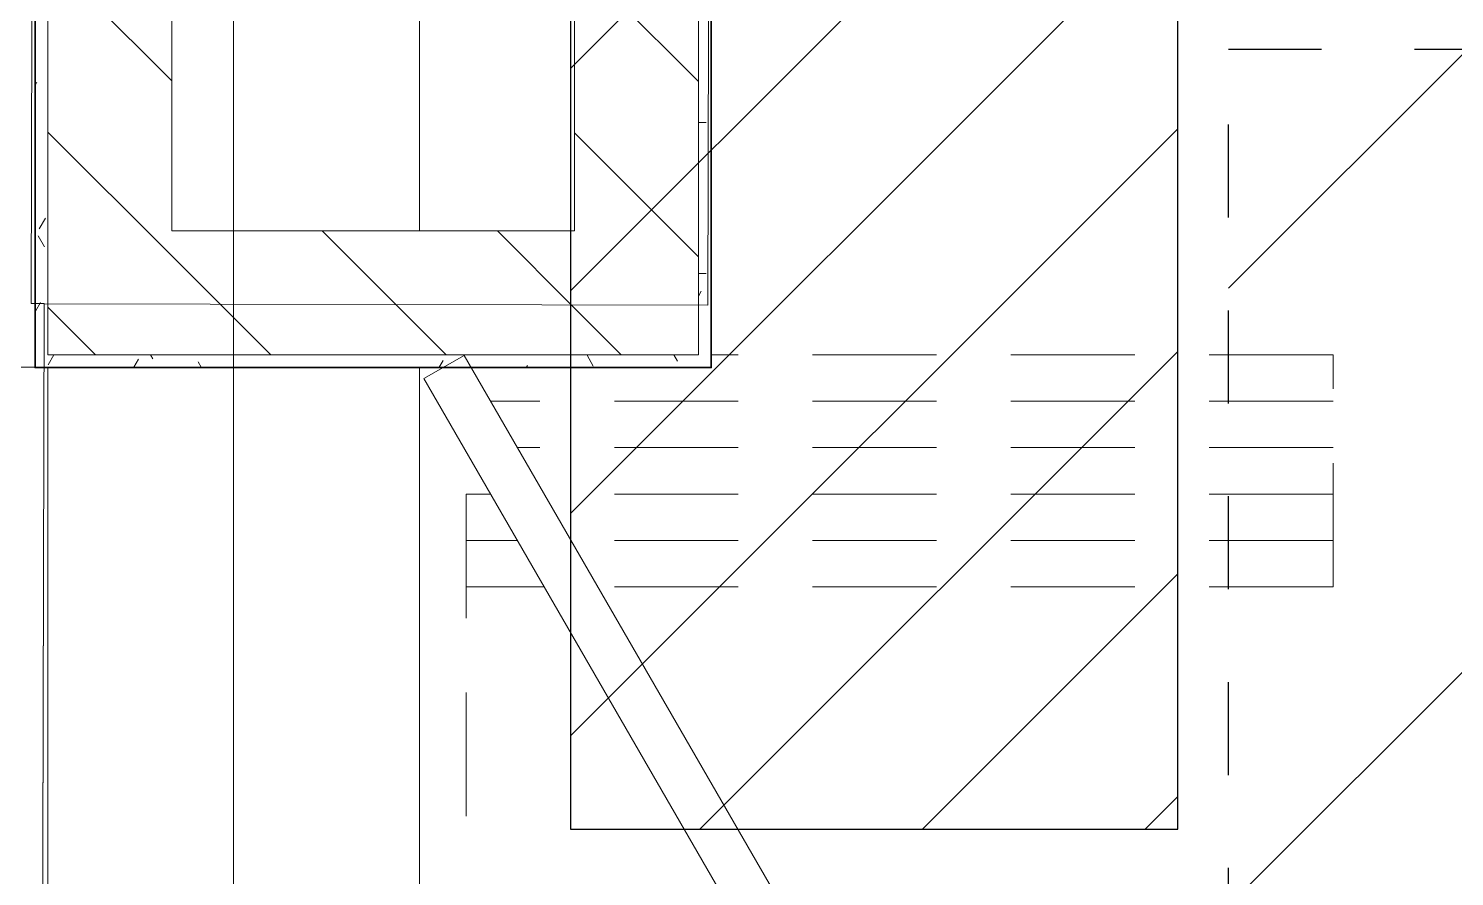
# Model space of a CAD drawing. Header units: millimetres. Extents: x -1113 to 415037, y -3642 to 354837.
# Drawn here: x 13744 to 16044, y 23702 to 25071 of the extents above; entities that cross this region are included whole.
import ezdxf

# ---------------------------------------------------------------- set-up
doc = ezdxf.new("R2010")
doc.units = ezdxf.units.MM
doc.linetypes.add('200_ШТРИХ__ш1_п0_6_', pattern=[320, 200, -120])
doc.linetypes.add('Штрих короткий', pattern=[600, 300, -300])
for name, color, linetype, lineweight in [('0) строит. леса', 20, 'Continuous', 30), ('A-AREA-BNDY', 7, 'Continuous', 5), ('A-FLOR', 7, 'Continuous', 9), ('I-WALL', 7, 'Continuous', 5), ('Оси', 7, 'Continuous', 9)]:
    doc.layers.add(name, color=color, linetype=linetype, lineweight=lineweight)
for name, color, linetype, lineweight, true_color in [('A-DOOR-1', 7, 'Continuous', 5, 0xc0c0c0), ('A-DOOR-3', 7, '200_ШТРИХ__ш1_п0_6_', 5, 0xc0c0c0), ('A-DOOR-FRAM-1', 7, 'Continuous', 5, 0xc0c0c0), ('A-WALL-1', 9, 'Continuous', 5, 0x808080), ('A-WALL-FNSH-1', 9, 'Continuous', 5, 0x808080)]:
    doc.layers.add(name, color=color, linetype=linetype, lineweight=lineweight, true_color=true_color)
pattern_1 = [(135, (64.7, -136.06), (-141.4214, -141.4214), [])]
pattern_2 = [(0, (64.7, -136.06), (243.84, 60.96), [20.117, -162.763, 20.117, -162.763, -975.36]), (0, (64.7, -136.06), (243.84, 60.96), [-365.76, 20.117, -345.643, 20.117, -162.763, -426.72]), (0, (64.7, -136.06), (243.84, 60.96), [-914.4, 20.117, -101.803, 20.117, -284.683]), (120, (156.14, -105.58), (-174.71291, 180.69163), [20.117, -162.763, 20.117, -162.763, -975.36]), (120, (156.14, -105.58), (-174.71291, 180.69163), [-365.76, 20.117, -345.643, 20.117, -162.763, -426.72]), (120, (156.14, -105.58), (-174.71291, 180.69163), [-914.4, 20.117, -101.803, 20.117, -284.683]), (240, (186.62, 16.34), (-69.12709, -241.65163), [20.117, -162.763, 20.117, -162.763, -975.36]), (240, (186.62, 16.34), (-69.12709, -241.65163), [-365.76, 20.117, -345.643, 20.117, -162.763, -426.72]), (240, (186.62, 16.34), (-69.12709, -241.65163), [-914.4, 20.117, -101.803, 20.117, -284.683])]

# ---------------------------------------------------------------- blocks, each defined once
blk = doc.blocks.new('DOR__перегородка__Прямоугольная - ТП-2_ Вн_ДПГ_9480х4200h_2-23998078-Объем проектирования 1 этажа')
at = {"layer": 'A-DOOR-3'}
for p, q in [((7032, 0), (9460, 0)), ((7135, -75), (9323.2, -75)), ((9105.2, -200.9), (9105.2, -75)), ((9180.2, -157.6), (9180.2, -75)), ((9255.2, -114.3), (9255.2, -75)), ((9405.2, -1474.2), (9405.2, -114.3)), ((9330.2, -1474.2), (9330.2, -157.6)), ((9255.2, -1474.2), (9255.2, -200.9)), ((9180.2, -1474.2), (9180.2, -244.2)), ((9105.2, -1474.2), (9105.2, -287.5)), ((9480, -1474.2), (9480, -470)), ((9105.2, -1474.2), (9480, -1474.2))]:
    blk.add_line(p, q, dxfattribs=at)
at = {"layer": 'A-DOOR-FRAM-1'}
for p, q in [((9441.4, -6.7), (8229.1, -706.9)), ((9478.9, -71.7), (9441.4, -6.7)), ((8266.6, -771.8), (9478.9, -71.7))]:
    blk.add_line(p, q, dxfattribs=at)

msp = doc.modelspace()

# ---------------------------------------------------------------- hatches: boundary and pattern name
at = {"layer": '0) строит. леса'}
h = msp.add_hatch(dxfattribs=at)
h.set_pattern_fill('ANSI31', color=256, scale=80)
h.set_pattern_definition([(45, (18817.83, 169657.03), (-179.60512, 179.60512), [])])
h.paths.add_polyline_path([(14618.1, 25777.9), (14618.1, 23777.9), (15598.1, 23777.9), (15598.1, 25777.9)])
at = {"layer": '0) строит. леса', "linetype": 'Штрих короткий', "ltscale": 0.5}
h = msp.add_hatch(dxfattribs=at)
h.set_pattern_fill('ANSI31', color=256, scale=222)
h.paths.add_polyline_path([(15679.9, 25037.1), (27261.3, 25037.1), (27261.3, 16365.4), (15679.9, 16365.4)])
at = {"layer": 'I-WALL'}
h = msp.add_hatch(dxfattribs=at)
h.set_pattern_fill('FP_191', color=256, style=0, pattern_type=2)
h.set_pattern_definition(pattern_2)
h.paths.add_polyline_path([(13754.7, 24523.9), (13774.7, 24523.9), (13774.7, 26963.9), (13754.7, 26963.9), (13754.7, 25296.2)])
h = msp.add_hatch(dxfattribs=at)
h.set_pattern_fill('FP_23', color=256, style=0, pattern_type=2)
h.set_pattern_definition(pattern_1)
h.paths.add_polyline_path([(14824.7, 24543.9), (14824.7, 26763.9), (14624.7, 26763.9), (14624.7, 24543.9)])
h = msp.add_hatch(dxfattribs=at)
h.set_pattern_fill('FP_191', color=256, style=0, pattern_type=2)
h.set_pattern_definition(pattern_2)
h.paths.add_polyline_path([(14824.7, 24543.9), (14844.7, 24543.9), (14844.7, 26763.9), (14824.7, 26763.9), (14824.7, 24743.9)])
h = msp.add_hatch(dxfattribs=at)
h.set_pattern_fill('FP_23', color=256, style=0, pattern_type=2)
h.set_pattern_definition(pattern_1)
h.paths.add_polyline_path([(13775, 24543.9), (13975, 24543.9), (13975, 26163.9), (13775, 26163.9), (13775, 25296.2)])
h = msp.add_hatch(dxfattribs=at)
h.set_pattern_fill('FP_23', color=256, style=0, pattern_type=2)
h.set_pattern_definition(pattern_1)
h.paths.add_polyline_path([(14400.2, 24543.9), (14624.7, 24543.9), (14624.7, 24743.9), (13975, 24743.9), (13975, 24543.9), (14394.7, 24543.9)])
h = msp.add_hatch(dxfattribs=at)
h.set_pattern_fill('FP_191', color=256, style=0, pattern_type=2)
h.set_pattern_definition(pattern_2)
h.paths.add_polyline_path([(14844.7, 24523.9), (14844.7, 24543.9), (13774.7, 24543.7), (13775, 24523.9), (14413.6, 24523.9), (14446.4, 24542.9), (14457.3, 24523.9)])

# ---------------------------------------------------------------- linework, layer by layer
at = {"layer": '0) строит. леса'}
msp.add_lwpolyline([(14618.1, 25777.9), (14618.1, 23777.9), (15598.1, 23777.9), (15598.1, 25777.9)], close=True, dxfattribs=at)
at = {"layer": '0) строит. леса', "linetype": 'Штрих короткий', "ltscale": 0.5}
msp.add_lwpolyline([(15679.9, 25037.1), (27261.3, 25037.1), (27261.3, 16365.4), (15679.9, 16365.4)], close=True, dxfattribs=at)
at = {"layer": 'A-AREA-BNDY', "flags": 128}
for points in [[(13732.1, 22191.8), (13763.1, 22191.7), (13763.1, 22193.7), (13768.8, 24626.7), (13747.8, 24626.8), (13753.7, 27117.3), (13524.9, 27117.8)], [(21942.9, 26797), (20284.9, 26800.9), (20284.1, 26428.1), (18804.3, 26431.6), (18803.8, 26224.4), (18141.8, 26226), (18142.3, 26431), (14844.1, 26438.7), (14839.8, 24623.7), (13768.8, 24626.2), (13763.1, 22199.2), (14394.1, 22197.7), (14392.6, 21534.7), (13761.6, 21536.2), (13754.3, 18457.2), (14385.3, 18455.8), (14383.8, 17786.8), (13752.8, 17788.2), (13746.7, 15198.2), (20267.7, 15182.9), (20260.4, 12072.9), (22598.4, 12067.5)]]:
    msp.add_lwpolyline(points, dxfattribs=at)
at = {"layer": 'A-FLOR'}
for p, q in [((13754.7, 26763.1), (13754.7, 24523.9)), ((14844.7, 24523.9), (14844.7, 26347.9)), ((14374.7, 24743.9), (14374.7, 26163.9)), ((13774.7, 24543.9), (13774.7, 25296.2)), ((9794.7, 24523.9), (14413.6, 24523.9)), ((13774.7, 22095.8), (13774.7, 24523.9)), ((14374.7, 24523.9), (14374.7, 22095.9)), ((14457.3, 24523.9), (14844.7, 24523.9))]:
    msp.add_line(p, q, dxfattribs=at)
at = {"layer": 'A-WALL-1'}
for p, q in [((14624.7, 26763.9), (14624.7, 24743.9)), ((14824.7, 24543.9), (14824.7, 26763.9)), ((13775, 26163.9), (13775, 24543.9)), ((13975, 24743.9), (13975, 26163.9)), ((14624.7, 24743.9), (13975, 24743.9)), ((14824.7, 24543.9), (13774.7, 24543.9))]:
    msp.add_line(p, q, dxfattribs=at)
at = {"layer": 'A-WALL-FNSH-1'}
for p, q in [((13753.7, 27013.9), (13753.7, 24522.9)), ((14845.7, 24522.9), (14845.7, 26732.9)), ((13753.7, 24522.9), (14845.7, 24522.9)), ((14457.3, 24523.9), (14413.6, 24523.9))]:
    msp.add_line(p, q, dxfattribs=at)
at = {"layer": 'Оси'}
msp.add_lwpolyline([(14074.7, -2042.3), (14074.7, 2957.7), (14074.7, 22262), (14074.7, 27262)], dxfattribs=at)

# ---------------------------------------------------------------- block references
at = {"layer": 'A-DOOR-1', "rotation": 90.00000000000044}
msp.add_blockref('DOR__перегородка__Прямоугольная - ТП-2_ Вн_ДПГ_9480х4200h_2-23998078-Объем проектирования 1 этажа', (14374.7, 15063.9), dxfattribs=at)

doc.saveas('drawing.dxf')
